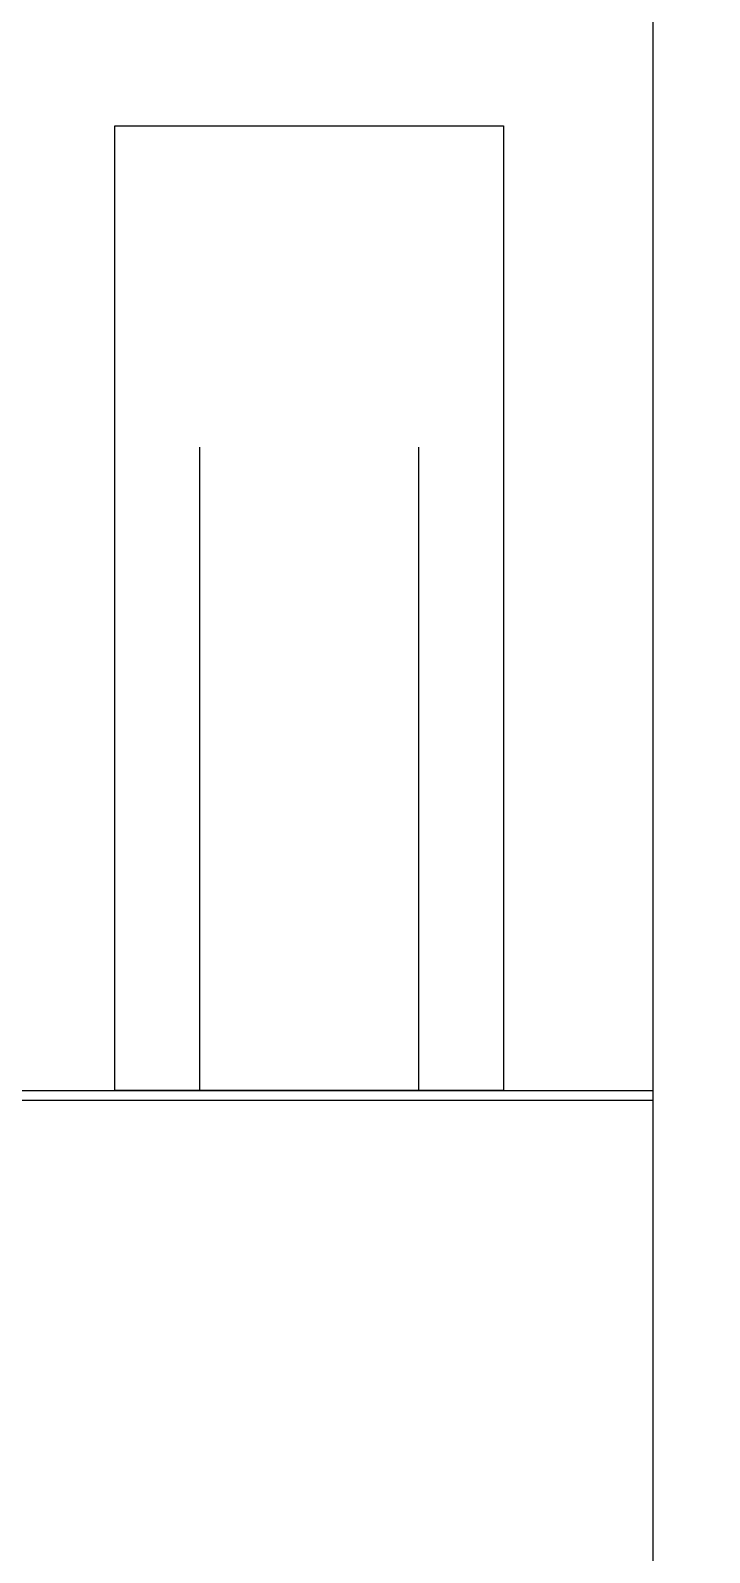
# Model space of a CAD drawing. Extents: x -3080 to 28500, y -1326 to 31609.
# Drawn here: x 15027.95 to 15038.52, y 26402.1 to 26425.78 of the extents above; entities that cross this region are included whole.
import ezdxf

# ---------------------------------------------------------------- set-up
doc = ezdxf.new("R2010")
doc.units = 0
doc.header["$LTSCALE"] = 100
for name, color, linetype in [('0-xref', 8, 'Continuous'), ('188K-SM-07-F10-MECH-CR PIPE-Y2257103$0$AP6B-SM-08-FNN-340-A(13)_Ver1$0$18P2-SM-08-FNN-320-A(5)-20190426-JEN$0$18P2-SM-08-FNN-320-A(5)-20190318-JEN$0$SM-08-FNN-300-A(5)-JEN$0$15P6-SM-08-FNN-320-A(10)-UIS-TCM$0$15P6-SM-08-FNN-00-(@10)170308-MIC$0$0-CDS', 140, 'Continuous'), ('188K-SM-07-F10-MECH-CR PIPE-Y2257103$0$AP7P1-SM-08-FNN-120-A(4)-SMP$0$15P6-SM-08-FNN-320-A(10)-UIS-TCM$0$15P6-SM-08-FNN-00-(@10)170308-MIC$0$0-CDS', 140, 'Continuous')]:
    doc.layers.add(name, color=color, linetype=linetype)

# ---------------------------------------------------------------- blocks, each defined once
blk = doc.blocks.new('188K-SM-07-F10-MECH-CR PIPE-Y2257103$0$CDS-CVD')
at = {"layer": '188K-SM-07-F10-MECH-CR PIPE-Y2257103$0$AP6B-SM-08-FNN-340-A(13)_Ver1$0$18P2-SM-08-FNN-320-A(5)-20190426-JEN$0$18P2-SM-08-FNN-320-A(5)-20190318-JEN$0$SM-08-FNN-300-A(5)-JEN$0$15P6-SM-08-FNN-320-A(10)-UIS-TCM$0$15P6-SM-08-FNN-00-(@10)170308-MIC$0$0-CDS', "ltscale": 0.1}
blk.add_lwpolyline([(15037.64, -73013.977), (15041.64, -73013.977), (15041.64, -72855.477), (15037.64, -72855.477)], close=True, dxfattribs=at)
at = {"layer": '188K-SM-07-F10-MECH-CR PIPE-Y2257103$0$AP7P1-SM-08-FNN-120-A(4)-SMP$0$15P6-SM-08-FNN-320-A(10)-UIS-TCM$0$15P6-SM-08-FNN-00-(@10)170308-MIC$0$0-CDS', "ltscale": 0.1}
for p, q in [((15029.265, -72910.471), (15035.315, -72910.471)), ((15029.265, -72925.477), (15029.265, -72910.471)), ((15035.315, -72910.471), (15035.315, -72925.477)), ((15030.59, -72925.477), (15030.59, -72915.471)), ((15033.99, -72915.471), (15033.99, -72925.477)), ((15013.79, -72925.477), (15037.64, -72925.477)), ((15035.315, -72925.477), (15029.265, -72925.477)), ((15033.99, -72925.477), (15030.59, -72925.477)), ((15015.44, -72925.627), (15037.64, -72925.627))]:
    blk.add_line(p, q, dxfattribs=at)
blk = doc.blocks.new('188K-SM-07-F10-MECH-CR PIPE-Y2257103')
blk.add_blockref('188K-SM-07-F10-MECH-CR PIPE-Y2257103$0$CDS-CVD', (0, 99334.763))

msp = doc.modelspace()

# ---------------------------------------------------------------- block references
at = {"layer": '0-xref'}
msp.add_blockref('188K-SM-07-F10-MECH-CR PIPE-Y2257103', (0, 0), dxfattribs=at)

doc.saveas('drawing.dxf')
